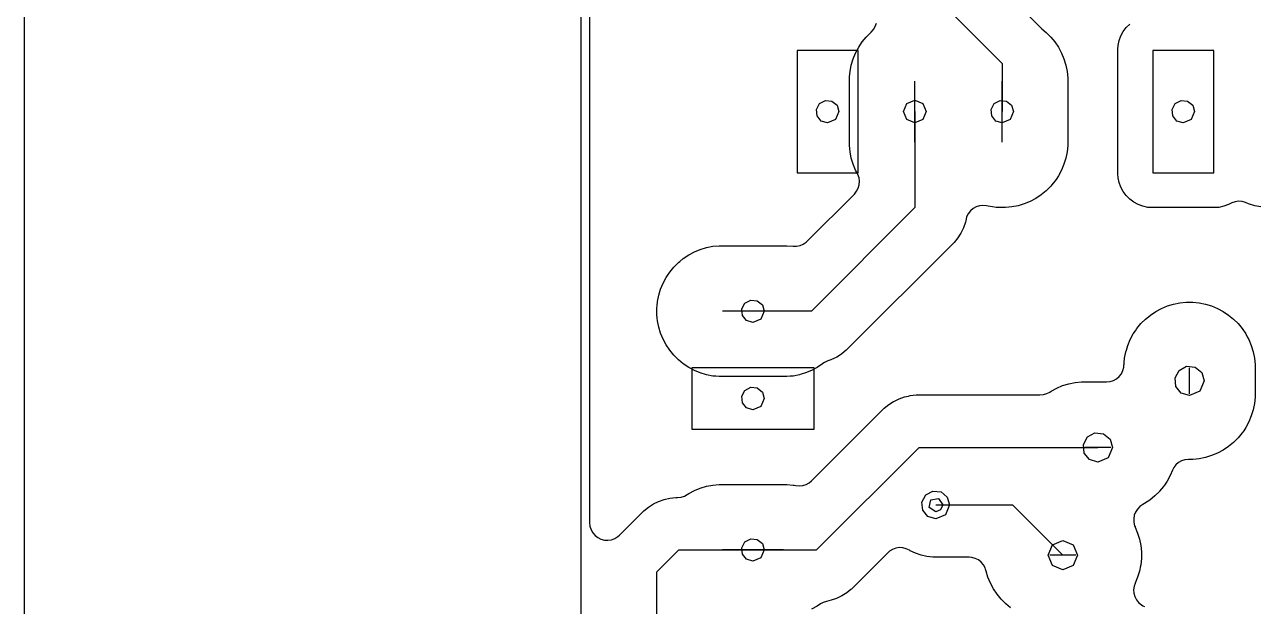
# Model space of a CAD drawing. Extents: x 0 to 215, y -1 to 279.
# Drawn here: x -0.5 to 70, y 187.5 to 220.8 of the extents above; entities that cross this region are included whole.
import ezdxf

# ---------------------------------------------------------------- set-up
doc = ezdxf.new("R2010")
doc.units = 0

msp = doc.modelspace()

# ---------------------------------------------------------------- linework, layer by layer
at = {"layer": 'Layer 1'}
for p, q in [((-0.486832, -0.52801), (-0.486832, 279.4)), ((31.3674, 235.227), (31.3674, 145.057)), ((31.8679, 233.7275), (31.8679, 192.2876)), ((46.2899, 232.0508), (57.7019, 220.6388)), ((44.2874, 229.81), (55.4974, 218.6)), ((48.1235, 220.5339), (48.2258, 220.7082)), ((48.2258, 220.7082), (48.2909, 220.8996)), ((57.7019, 220.6388), (57.7745, 220.573)), ((62.4302, 220.4243), (62.6017, 220.6534)), ((62.6017, 220.6534), (62.804, 220.8557)), ((47.4813, 219.8269), (47.7151, 220.1117)), ((47.7151, 220.1117), (47.9757, 220.3723)), ((47.9757, 220.3723), (47.9882, 220.3837)), ((47.9882, 220.3837), (48.1235, 220.5339)), ((57.7745, 220.573), (58.0191, 220.3723)), ((58.0191, 220.3723), (58.2797, 220.1117)), ((58.2797, 220.1117), (58.5135, 219.8269)), ((62.1322, 219.6254), (62.193, 219.905)), ((62.193, 219.905), (62.293, 220.1732)), ((62.193, 219.905), (62.193, 219.905)), ((62.293, 220.1732), (62.4302, 220.4243)), ((62.293, 220.1732), (62.293, 220.1732)), ((62.293, 220.1732), (62.293, 220.1732)), ((43.7474, 219.34), (43.7474, 212.34)), ((47.2474, 219.34), (43.7474, 219.34)), ((47.1029, 219.1955), (47.2766, 219.5205)), ((47.2474, 212.34), (47.2474, 219.34)), ((47.2766, 219.5205), (47.3467, 219.6254)), ((47.3467, 219.6254), (47.4813, 219.8269)), ((47.4813, 219.8269), (47.4813, 219.8269)), ((58.5135, 219.8269), (58.7182, 219.5205)), ((58.7182, 219.5205), (58.8919, 219.1955)), ((62.1169, 219.4114), (62.1322, 219.6254)), ((62.1169, 212.2686), (62.1169, 219.4114)), ((62.1322, 219.6254), (62.1322, 219.6254)), ((62.1322, 219.6254), (62.1322, 219.6254)), ((64.1174, 219.34), (64.1174, 212.34)), ((67.6174, 219.34), (64.1174, 219.34)), ((67.6174, 212.34), (67.6174, 219.34)), ((46.783, 218.141), (46.8549, 218.5024)), ((46.8549, 218.5024), (46.9619, 218.855)), ((46.8549, 218.5024), (46.8549, 218.5024)), ((46.8549, 218.5024), (46.8549, 218.5024)), ((46.8549, 218.5024), (46.8549, 218.5024)), ((46.9619, 218.855), (47.1029, 219.1955)), ((46.9619, 218.855), (46.9619, 218.855)), ((47.1029, 219.1955), (47.1029, 219.1955)), ((55.4974, 218.6), (55.4974, 215.84)), ((58.8919, 219.1955), (59.0329, 218.855)), ((59.0329, 218.855), (59.1399, 218.5024)), ((59.1399, 218.5024), (59.2118, 218.141)), ((46.7469, 217.7742), (46.754, 217.8468)), ((46.754, 217.8468), (46.783, 218.141)), ((59.2118, 218.141), (59.2479, 217.7742)), ((46.7469, 213.9058), (46.7469, 217.7742)), ((50.4974, 214.09), (50.4974, 217.59)), ((55.4974, 214.09), (55.4974, 217.59)), ((59.2479, 217.7742), (59.2479, 213.9058)), ((45.037781, 216.299618), (45.370591, 216.477509)), ((45.370591, 216.477509), (45.746144, 216.440521)), ((45.746144, 216.440521), (46.037855, 216.20112)), ((50.037781, 216.299618), (50.4974, 216.489999)), ((50.4974, 216.489999), (50.957019, 216.299618)), ((55.037781, 216.299618), (55.370591, 216.477509)), ((55.370591, 216.477509), (55.746144, 216.440521)), ((55.746144, 216.440521), (56.037855, 216.20112)), ((65.407782, 216.299618), (65.740592, 216.477509)), ((65.740592, 216.477509), (66.116145, 216.440521)), ((66.116145, 216.440521), (66.407856, 216.20112)), ((44.85989, 215.966808), (45.037781, 216.299618)), ((44.896878, 215.591255), (44.85989, 215.966808)), ((46.1474, 215.839999), (45.957019, 215.38038)), ((46.037855, 216.20112), (46.1474, 215.839999)), ((49.8474, 215.839999), (50.037781, 216.299618)), ((50.037781, 215.38038), (49.8474, 215.839999)), ((50.4974, 215.84), (50.4974, 210.34)), ((50.957019, 216.299618), (51.1474, 215.839999)), ((51.1474, 215.839999), (50.957019, 215.38038)), ((54.85989, 215.966808), (55.037781, 216.299618)), ((54.896878, 215.591255), (54.85989, 215.966808)), ((56.1474, 215.839999), (55.957019, 215.38038)), ((56.037855, 216.20112), (56.1474, 215.839999)), ((65.229891, 215.966808), (65.407782, 216.299618)), ((65.266879, 215.591255), (65.229891, 215.966808)), ((66.517401, 215.839999), (66.32702, 215.38038)), ((66.407856, 216.20112), (66.517401, 215.839999)), ((45.136279, 215.299544), (44.896878, 215.591255)), ((45.4974, 215.189999), (45.136279, 215.299544)), ((45.957019, 215.38038), (45.4974, 215.189999)), ((45.4974, 215.189999), (45.4974, 215.189999)), ((50.4974, 215.189999), (50.037781, 215.38038)), ((50.957019, 215.38038), (50.4974, 215.189999)), ((50.4974, 215.189999), (50.4974, 215.189999)), ((55.136279, 215.299544), (54.896878, 215.591255)), ((55.4974, 215.189999), (55.136279, 215.299544)), ((55.957019, 215.38038), (55.4974, 215.189999)), ((55.4974, 215.189999), (55.4974, 215.189999)), ((65.50628, 215.299544), (65.266879, 215.591255)), ((65.867401, 215.189999), (65.50628, 215.299544)), ((66.32702, 215.38038), (65.867401, 215.189999)), ((65.867401, 215.189999), (65.867401, 215.189999)), ((46.765, 213.7224), (46.7469, 213.9058)), ((46.783, 213.539), (46.765, 213.7224)), ((59.2479, 213.9058), (59.2118, 213.539)), ((46.8549, 213.1776), (46.783, 213.539)), ((46.9619, 212.825), (46.8549, 213.1776)), ((46.8549, 213.1776), (46.8549, 213.1776)), ((59.1399, 213.1776), (59.0329, 212.825)), ((59.2118, 213.539), (59.1399, 213.1776)), ((43.7474, 212.34), (47.2474, 212.34)), ((47.1029, 212.4845), (46.9619, 212.825)), ((46.9619, 212.825), (46.9619, 212.825)), ((47.205, 212.2936), (47.1029, 212.4845)), ((47.2317, 212.2398), (47.205, 212.2936)), ((47.2971, 212.0485), (47.2317, 212.2398)), ((58.7182, 212.1595), (58.58, 211.9527)), ((58.8919, 212.4845), (58.7182, 212.1595)), ((59.0329, 212.825), (58.8919, 212.4845)), ((58.8919, 212.4845), (58.8919, 212.4845)), ((58.8919, 212.4845), (58.8919, 212.4845)), ((62.1322, 212.0546), (62.1169, 212.2686)), ((64.1174, 212.34), (67.6174, 212.34)), ((47.1581, 211.2729), (47.2516, 211.4521)), ((47.2516, 211.4521), (47.3072, 211.6464)), ((47.3226, 211.848), (47.2971, 212.0485)), ((47.3072, 211.6464), (47.3226, 211.848)), ((58.2797, 211.5683), (58.0191, 211.3077)), ((58.3387, 211.6402), (58.2797, 211.5683)), ((58.5135, 211.8531), (58.3387, 211.6402)), ((58.58, 211.9527), (58.5135, 211.8531)), ((62.1335, 212.0485), (62.1322, 212.0546)), ((62.193, 211.775), (62.1335, 212.0485)), ((62.293, 211.5068), (62.193, 211.775)), ((62.193, 211.775), (62.193, 211.775)), ((62.4302, 211.2557), (62.293, 211.5068)), ((62.293, 211.5068), (62.293, 211.5068)), ((44.3264, 208.4123), (47.0303, 211.1163)), ((47.0303, 211.1163), (47.1581, 211.2729)), ((57.4279, 210.8692), (57.1029, 210.6955)), ((57.7343, 211.0739), (57.4279, 210.8692)), ((57.4279, 210.8692), (57.4279, 210.8692)), ((57.4279, 210.8692), (57.4279, 210.8692)), ((57.4279, 210.8692), (57.4279, 210.8692)), ((58.0191, 211.3077), (57.7343, 211.0739)), ((57.7343, 211.0739), (57.7343, 211.0739)), ((62.6017, 211.0266), (62.4302, 211.2557)), ((62.4302, 211.2557), (62.4302, 211.2557)), ((62.804, 210.8243), (62.6017, 211.0266)), ((63.0331, 210.6528), (62.804, 210.8243)), ((50.4974, 210.34), (44.5674, 204.41)), ((53.6718, 210.1494), (53.5491, 209.9888)), ((53.8243, 210.282), (53.6718, 210.1494)), ((54.0004, 210.3812), (53.8243, 210.282)), ((54.1929, 210.443), (54.0004, 210.3812)), ((54.3939, 210.4647), (54.1929, 210.443)), ((54.5951, 210.4455), (54.3939, 210.4647)), ((54.6914, 210.4264), (54.5951, 210.4455)), ((54.9464, 210.3756), (54.6914, 210.4264)), ((55.1578, 210.3548), (54.9464, 210.3756)), ((55.3131, 210.3395), (55.1578, 210.3548)), ((55.6817, 210.3395), (55.3131, 210.3395)), ((55.8817, 210.3592), (55.6817, 210.3395)), ((56.0484, 210.3756), (55.8817, 210.3592)), ((56.4098, 210.4475), (56.0484, 210.3756)), ((56.4664, 210.4647), (56.4098, 210.4475)), ((56.4098, 210.4475), (56.4098, 210.4475)), ((56.4098, 210.4475), (56.4098, 210.4475)), ((56.7624, 210.5545), (56.4664, 210.4647)), ((57.1029, 210.6955), (56.7624, 210.5545)), ((57.1029, 210.6955), (57.1029, 210.6955)), ((63.2842, 210.5156), (63.0331, 210.6528)), ((63.0331, 210.6528), (63.0331, 210.6528)), ((63.5524, 210.4156), (63.2842, 210.5156)), ((63.2842, 210.5156), (63.2842, 210.5156)), ((63.832, 210.3548), (63.5524, 210.4156)), ((63.5524, 210.4156), (63.5524, 210.4156)), ((64.0031, 210.3426), (63.832, 210.3548)), ((63.832, 210.3548), (63.832, 210.3548)), ((63.832, 210.3548), (63.832, 210.3548)), ((64.0459, 210.3395), (64.0031, 210.3426)), ((64.046, 210.3395), (64.0459, 210.3395)), ((67.6888, 210.3395), (64.046, 210.3395)), ((67.7103, 210.341), (67.6888, 210.3395)), ((67.6888, 210.3395), (67.6888, 210.3395)), ((67.9028, 210.3548), (67.7103, 210.341)), ((68.1824, 210.4156), (67.9028, 210.3548)), ((67.9028, 210.3548), (67.9028, 210.3548)), ((67.9028, 210.3548), (67.9028, 210.3548)), ((68.4506, 210.5156), (68.1824, 210.4156)), ((68.1824, 210.4156), (68.1824, 210.4156)), ((68.5684, 210.58), (68.4506, 210.5156)), ((68.4506, 210.5156), (68.4506, 210.5156)), ((68.6416, 210.6161), (68.5684, 210.58)), ((68.8337, 210.6791), (68.6416, 210.6161)), ((69.0345, 210.7021), (68.8337, 210.6791)), ((69.2358, 210.6842), (69.0345, 210.7021)), ((69.4294, 210.6261), (69.2358, 210.6842)), ((69.6024, 210.5545), (69.4294, 210.6261)), ((69.955, 210.4475), (69.6024, 210.5545)), ((69.6024, 210.5545), (69.6024, 210.5545)), ((70.3164, 210.3756), (69.955, 210.4475)), ((69.955, 210.4475), (69.955, 210.4475)), ((69.955, 210.4475), (69.955, 210.4475)), ((69.955, 210.4475), (69.955, 210.4475)), ((69.955, 210.4475), (69.955, 210.4475)), ((53.3852, 209.508), (53.2739, 209.1899)), ((53.4262, 209.688), (53.3852, 209.508)), ((53.4612, 209.8067), (53.4262, 209.688)), ((53.5491, 209.9888), (53.4612, 209.8067)), ((53.0913, 208.8285), (52.9484, 208.601)), ((53.1276, 208.8863), (53.0913, 208.8285)), ((53.0913, 208.8285), (53.0913, 208.8285)), ((53.0913, 208.8285), (53.0913, 208.8285)), ((53.2739, 209.1899), (53.1276, 208.8863)), ((53.1276, 208.8863), (53.1276, 208.8863)), ((53.1276, 208.8863), (53.1276, 208.8863)), ((53.1276, 208.8863), (53.1276, 208.8863)), ((37.8669, 207.8045), (38.2074, 207.9455)), ((38.2074, 207.9455), (38.56, 208.0525)), ((38.56, 208.0525), (38.9214, 208.1244)), ((38.56, 208.0525), (38.56, 208.0525)), ((38.56, 208.0525), (38.56, 208.0525)), ((38.9214, 208.1244), (39.2881, 208.1605)), ((38.9214, 208.1244), (38.9214, 208.1244)), ((38.9214, 208.1244), (38.9214, 208.1244)), ((39.2881, 208.1605), (39.2882, 208.1605)), ((39.2882, 208.1605), (43.1566, 208.1605)), ((43.1566, 208.1605), (43.1566, 208.1605)), ((43.1566, 208.1605), (43.522, 208.1245)), ((43.522, 208.1245), (43.7242, 208.1252)), ((43.7242, 208.1252), (43.922, 208.1665)), ((43.922, 208.1665), (44.1075, 208.2468)), ((44.1075, 208.2468), (44.2731, 208.3628)), ((44.2731, 208.3628), (44.3264, 208.4123)), ((52.7382, 208.3375), (46.5699, 202.1692)), ((52.9483, 208.601), (52.7382, 208.3375)), ((52.9484, 208.601), (52.9483, 208.601)), ((36.9507, 207.1923), (37.033, 207.2598)), ((37.033, 207.2598), (37.2355, 207.4261)), ((37.2355, 207.4261), (37.5419, 207.6308)), ((37.5419, 207.6308), (37.8669, 207.8045)), ((37.5419, 207.6308), (37.5419, 207.6308)), ((37.5419, 207.6308), (37.5419, 207.6308)), ((37.8669, 207.8045), (37.8669, 207.8045)), ((37.8669, 207.8045), (37.8669, 207.8045)), ((36.3282, 206.455), (36.4563, 206.6469)), ((36.4563, 206.6469), (36.6901, 206.9317)), ((36.4563, 206.6469), (36.4563, 206.6469)), ((36.6901, 206.9317), (36.9507, 207.1923)), ((35.9369, 205.675), (36.0779, 206.0155)), ((36.0779, 206.0155), (36.2516, 206.3405)), ((36.0779, 206.0155), (36.0779, 206.0155)), ((36.2516, 206.3405), (36.3282, 206.455)), ((35.758, 204.961), (35.8299, 205.3224)), ((35.8299, 205.3224), (35.9369, 205.675)), ((35.8299, 205.3224), (35.8299, 205.3224)), ((35.8299, 205.3224), (35.8299, 205.3224)), ((35.8299, 205.3224), (35.8299, 205.3224)), ((35.9369, 205.675), (35.9369, 205.675)), ((35.7219, 204.5942), (35.7332, 204.7085)), ((35.7219, 204.2257), (35.7219, 204.5942)), ((35.7332, 204.7085), (35.758, 204.961)), ((42.9724, 204.41), (39.4724, 204.41)), ((40.58489, 204.536807), (40.762781, 204.869617)), ((40.621878, 204.161254), (40.58489, 204.536807)), ((40.762781, 204.869617), (41.095591, 205.047508)), ((41.095591, 205.047508), (41.471144, 205.01052)), ((44.5674, 204.41), (41.2224, 204.41)), ((41.471144, 205.01052), (41.762855, 204.771119)), ((41.8724, 204.409998), (41.682019, 203.950379)), ((41.762855, 204.771119), (41.8724, 204.409998)), ((64.2923, 204.3938), (64.6173, 204.5675)), ((64.6173, 204.5675), (64.9578, 204.7085)), ((64.6173, 204.5675), (64.6173, 204.5675)), ((64.6173, 204.5675), (64.6173, 204.5675)), ((64.9578, 204.7085), (65.3104, 204.8155)), ((65.3104, 204.8155), (65.6718, 204.8874)), ((65.3104, 204.8155), (65.3104, 204.8155)), ((65.3104, 204.8155), (65.3104, 204.8155)), ((65.6718, 204.8874), (66.0385, 204.9235)), ((65.6718, 204.8874), (65.6718, 204.8874)), ((65.6718, 204.8874), (65.6718, 204.8874)), ((66.0385, 204.9235), (66.0386, 204.9235)), ((66.0386, 204.9235), (66.407, 204.9235)), ((66.407, 204.9235), (66.407, 204.9235)), ((66.407, 204.9235), (66.7738, 204.8874)), ((66.7738, 204.8874), (67.1352, 204.8155)), ((67.1352, 204.8155), (67.4878, 204.7085)), ((67.4878, 204.7085), (67.8283, 204.5675)), ((67.8283, 204.5675), (67.8283, 204.5675)), ((67.8283, 204.5675), (67.8283, 204.5675)), ((67.8283, 204.5675), (68.1533, 204.3938)), ((35.7439, 204.0022), (35.7219, 204.2257)), ((35.758, 203.859), (35.7439, 204.0022)), ((35.8299, 203.4976), (35.758, 203.859)), ((40.861279, 203.869543), (40.621878, 204.161254)), ((41.2224, 203.759998), (40.861279, 203.869543)), ((41.682019, 203.950379), (41.2224, 203.759998)), ((41.2224, 203.759998), (41.2224, 203.759998)), ((63.2067, 203.4099), (63.4405, 203.6947)), ((63.4405, 203.6947), (63.7011, 203.9553)), ((63.7011, 203.9553), (63.7732, 204.0145)), ((63.7732, 204.0145), (63.9859, 204.1891)), ((63.9859, 204.1891), (64.2923, 204.3938)), ((64.2923, 204.3938), (64.2923, 204.3938)), ((64.2923, 204.3938), (64.2923, 204.3938)), ((68.1533, 204.3938), (68.1533, 204.3938)), ((68.1533, 204.3938), (68.1533, 204.3938)), ((68.1533, 204.3938), (68.4597, 204.1891)), ((68.4597, 204.1891), (68.7445, 203.9553)), ((68.7445, 203.9553), (69.0051, 203.6947)), ((69.0051, 203.6947), (69.2389, 203.4099)), ((35.9369, 203.145), (35.8299, 203.4976)), ((35.8299, 203.4976), (35.8299, 203.4976)), ((36.0779, 202.8045), (35.9369, 203.145)), ((35.9369, 203.145), (35.9369, 203.145)), ((62.8283, 202.7785), (63.002, 203.1035)), ((63.002, 203.1035), (63.1207, 203.2811)), ((63.1207, 203.2811), (63.2067, 203.4099)), ((63.2067, 203.4099), (63.2067, 203.4099)), ((69.2389, 203.4099), (69.4436, 203.1035)), ((69.4436, 203.1035), (69.5325, 202.9371)), ((36.2516, 202.4795), (36.0779, 202.8045)), ((36.0779, 202.8045), (36.0779, 202.8045)), ((36.4563, 202.1731), (36.2516, 202.4795)), ((62.6069, 202.1731), (62.6873, 202.438)), ((62.6873, 202.438), (62.8283, 202.7785)), ((62.6873, 202.438), (62.6873, 202.438)), ((62.8283, 202.7785), (62.8283, 202.7785)), ((69.5325, 202.9371), (69.6173, 202.7785)), ((69.6173, 202.7785), (69.6173, 202.7785)), ((69.6173, 202.7785), (69.6173, 202.7785)), ((69.6173, 202.7785), (69.7583, 202.438)), ((69.7583, 202.438), (69.8653, 202.0854)), ((36.6901, 201.8883), (36.4563, 202.1731)), ((36.4563, 202.1731), (36.4563, 202.1731)), ((36.9507, 201.6277), (36.6901, 201.8883)), ((37.2355, 201.3939), (36.9507, 201.6277)), ((45.6745, 201.6185), (45.5075, 201.5601)), ((45.7175, 201.6335), (45.6745, 201.6185)), ((45.8542, 201.6994), (45.7175, 201.6335)), ((46.0211, 201.7798), (45.8542, 201.6994)), ((46.3008, 201.9555), (46.0211, 201.7798)), ((46.3064, 201.9591), (46.3008, 201.9555)), ((46.5699, 202.1692), (46.3064, 201.9591)), ((62.4838, 201.4743), (62.5084, 201.724)), ((62.5084, 201.724), (62.5803, 202.0854)), ((62.5803, 202.0854), (62.6069, 202.1731)), ((62.5803, 202.0854), (62.5803, 202.0854)), ((62.5803, 202.0854), (62.5803, 202.0854)), ((69.8653, 202.0854), (69.9372, 201.724)), ((69.9372, 201.724), (69.9733, 201.3572)), ((37.5419, 201.1892), (37.2355, 201.3939)), ((37.2355, 201.3939), (37.2355, 201.3939)), ((37.8669, 201.0155), (37.5419, 201.1892)), ((44.7224, 201.16), (37.7224, 201.16)), ((37.7224, 201.16), (37.7224, 197.66)), ((38.2074, 200.8745), (37.8669, 201.0155)), ((37.8669, 201.0155), (37.8669, 201.0155)), ((38.56, 200.7675), (38.2074, 200.8745)), ((38.2074, 200.8745), (38.2074, 200.8745)), ((44.2374, 200.8745), (43.9785, 200.7959)), ((44.5779, 201.0155), (44.2374, 200.8745)), ((44.9029, 201.1892), (44.5779, 201.0155)), ((44.5779, 201.0155), (44.5779, 201.0155)), ((44.7224, 197.66), (44.7224, 201.16)), ((45.2093, 201.3939), (44.9029, 201.1892)), ((44.9029, 201.1892), (44.9029, 201.1892)), ((44.9029, 201.1892), (44.9029, 201.1892)), ((44.9029, 201.1892), (44.9029, 201.1892)), ((45.229, 201.4085), (45.2093, 201.3939)), ((45.2093, 201.3939), (45.2093, 201.3939)), ((45.2296, 201.4076), (45.229, 201.4085)), ((45.3244, 201.4743), (45.2296, 201.4076)), ((45.5075, 201.5601), (45.3244, 201.4743)), ((62.3211, 200.8298), (62.4101, 201.0112)), ((62.4101, 201.0112), (62.4608, 201.2069)), ((62.4608, 201.2069), (62.4704, 201.3328)), ((62.4704, 201.3328), (62.4711, 201.3327)), ((62.4711, 201.3327), (62.4723, 201.3572)), ((62.4723, 201.3572), (62.4838, 201.4743)), ((62.4723, 201.3572), (62.4723, 201.3572)), ((62.4723, 201.3572), (62.4723, 201.3572)), ((65.394037, 200.58785), (65.625296, 201.020504)), ((65.625296, 201.020504), (66.05795, 201.251763)), ((66.05795, 201.251763), (66.546169, 201.203677)), ((66.2228, 199.673), (66.2228, 201.173)), ((66.546169, 201.203677), (66.925393, 200.892456)), ((66.925393, 200.892456), (67.067801, 200.422999)), ((69.9733, 201.3572), (69.9733, 199.4887)), ((38.9214, 200.6956), (38.56, 200.7675)), ((38.56, 200.7675), (38.56, 200.7675)), ((38.56, 200.7675), (38.56, 200.7675)), ((38.56, 200.7675), (38.56, 200.7675)), ((38.56, 200.7675), (38.56, 200.7675)), ((39.1048, 200.6776), (38.9214, 200.6956)), ((39.2881, 200.6595), (39.1048, 200.6776)), ((43.1566, 200.6595), (39.2881, 200.6595)), ((43.3567, 200.6792), (43.1566, 200.6595)), ((43.5234, 200.6956), (43.3567, 200.6792)), ((43.8848, 200.7675), (43.5234, 200.6956)), ((43.9785, 200.7959), (43.8848, 200.7675)), ((43.8848, 200.7675), (43.8848, 200.7675)), ((43.8848, 200.7675), (43.8848, 200.7675)), ((58.9578, 200.1442), (59.3104, 200.2512)), ((59.3104, 200.2512), (59.6718, 200.3231)), ((59.3104, 200.2512), (59.3104, 200.2512)), ((59.3104, 200.2512), (59.3104, 200.2512)), ((59.6718, 200.3231), (60.0385, 200.3592)), ((59.6718, 200.3231), (59.6718, 200.3231)), ((59.6718, 200.3231), (59.6718, 200.3231)), ((60.0385, 200.3592), (60.0386, 200.3592)), ((60.0386, 200.3592), (61.4733, 200.3592)), ((61.4733, 200.3592), (61.6744, 200.3796)), ((61.6744, 200.3796), (61.8673, 200.4402)), ((61.8673, 200.4402), (62.044, 200.5383)), ((62.044, 200.5383), (62.1974, 200.6699)), ((62.1974, 200.6699), (62.3211, 200.8298)), ((65.442123, 200.099631), (65.394037, 200.58785)), ((67.067801, 200.422999), (66.820306, 199.825494)), ((40.58489, 199.536807), (40.762781, 199.869617)), ((40.621878, 199.161254), (40.58489, 199.536807)), ((40.762781, 199.869617), (41.095591, 200.047508)), ((41.095591, 200.047508), (41.471144, 200.01052)), ((41.471144, 200.01052), (41.762855, 199.771119)), ((41.762855, 199.771119), (41.8724, 199.409998)), ((49.5864, 199.3852), (49.9045, 199.4965)), ((49.9045, 199.4965), (50.1223, 199.5462)), ((50.1223, 199.5462), (50.2331, 199.5715)), ((50.2331, 199.5715), (50.568, 199.6092)), ((50.568, 199.6092), (50.568, 199.6092)), ((50.568, 199.6092), (57.6596, 199.6092)), ((57.6596, 199.6092), (57.8607, 199.6296)), ((57.8607, 199.6296), (58.0536, 199.6902)), ((58.0536, 199.6902), (58.2146, 199.7776)), ((58.2146, 199.7776), (58.2923, 199.8295)), ((58.2923, 199.8295), (58.6173, 200.0032)), ((58.2923, 199.8295), (58.2923, 199.8295)), ((58.6173, 200.0032), (58.9578, 200.1442)), ((58.6173, 200.0032), (58.6173, 200.0032)), ((58.6173, 200.0032), (58.6173, 200.0032)), ((65.753344, 199.720407), (65.442123, 200.099631)), ((66.222801, 199.577999), (65.753344, 199.720407)), ((66.820306, 199.825494), (66.222801, 199.577999)), ((66.222801, 199.577999), (66.222801, 199.577999)), ((69.9733, 199.4887), (69.9372, 199.122)), ((40.861279, 198.869543), (40.621878, 199.161254)), ((41.2224, 198.759998), (40.861279, 198.869543)), ((41.682019, 198.950379), (41.2224, 198.759998)), ((41.2224, 198.759998), (41.2224, 198.759998)), ((41.8724, 199.409998), (41.682019, 198.950379)), ((48.4956, 198.6112), (48.7339, 198.8495)), ((48.7339, 198.8495), (48.9974, 199.0596)), ((48.9974, 199.0596), (49.2669, 199.229)), ((48.9974, 199.0596), (48.9974, 199.0596)), ((49.2669, 199.229), (49.2828, 199.2389)), ((49.2828, 199.2389), (49.5864, 199.3852)), ((69.8653, 198.7606), (69.7583, 198.408)), ((69.9372, 199.122), (69.8653, 198.7606)), ((69.8653, 198.7606), (69.8653, 198.7606)), ((69.8653, 198.7606), (69.8653, 198.7606)), ((69.9372, 199.122), (69.9372, 199.122)), ((44.5786, 194.6942), (48.4761, 198.5917)), ((48.4761, 198.5917), (48.4956, 198.6112)), ((48.4761, 198.5917), (48.4761, 198.5917)), ((69.6173, 198.0675), (69.4436, 197.7425)), ((69.7583, 198.408), (69.6173, 198.0675)), ((69.6173, 198.0675), (69.6173, 198.0675)), ((69.6173, 198.0675), (69.6173, 198.0675)), ((37.7224, 197.66), (44.7224, 197.66)), ((60.375294, 197.206203), (60.807948, 197.437462)), ((60.807948, 197.437462), (61.296167, 197.389376)), ((61.296167, 197.389376), (61.675391, 197.078155)), ((69.2389, 197.4361), (69.0051, 197.1513)), ((69.325, 197.565), (69.2389, 197.4361)), ((69.4436, 197.7425), (69.325, 197.565)), ((60.144035, 196.773549), (60.375294, 197.206203)), ((60.192121, 196.28533), (60.144035, 196.773549)), ((61.675391, 197.078155), (61.817799, 196.608698)), ((68.4597, 196.6569), (68.1533, 196.4522)), ((68.4609, 196.658), (68.4597, 196.6569)), ((68.7445, 196.8907), (68.4609, 196.658)), ((69.0051, 197.1513), (68.7445, 196.8907)), ((68.7445, 196.8907), (68.7445, 196.8907)), ((44.8648, 190.737), (50.7365, 196.6087)), ((50.7365, 196.6087), (60.9728, 196.6087)), ((60.503342, 195.906106), (60.192121, 196.28533)), ((61.7228, 196.6087), (60.2228, 196.6087)), ((61.570304, 196.011193), (60.972799, 195.763698)), ((61.817799, 196.608698), (61.570304, 196.011193)), ((66.6071, 195.9422), (66.407, 195.9225)), ((66.7738, 195.9586), (66.6071, 195.9422)), ((67.1352, 196.0305), (66.7738, 195.9586)), ((67.3012, 196.0809), (67.1352, 196.0305)), ((67.1352, 196.0305), (67.1352, 196.0305)), ((67.1352, 196.0305), (67.1352, 196.0305)), ((67.4878, 196.1375), (67.3012, 196.0809)), ((67.8283, 196.2785), (67.4878, 196.1375)), ((68.1533, 196.4522), (67.8283, 196.2785)), ((67.8283, 196.2785), (67.8283, 196.2785)), ((68.1533, 196.4522), (68.1533, 196.4522)), ((68.1533, 196.4522), (68.1533, 196.4522)), ((68.1533, 196.4522), (68.1533, 196.4522)), ((60.972799, 195.763698), (60.503342, 195.906106)), ((60.972799, 195.763698), (60.972799, 195.763698)), ((65.2426, 195.3058), (65.1173, 195.0032)), ((65.3178, 195.4519), (65.2426, 195.3058)), ((65.4415, 195.6118), (65.3178, 195.4519)), ((65.5949, 195.7434), (65.4415, 195.6118)), ((65.7716, 195.8415), (65.5949, 195.7434)), ((65.9645, 195.902), (65.7716, 195.8415)), ((66.1656, 195.9225), (65.9645, 195.902)), ((66.407, 195.9225), (66.1656, 195.9225)), ((44.2719, 194.485), (44.4481, 194.5843)), ((44.4481, 194.5843), (44.5786, 194.6942)), ((64.9436, 194.6782), (64.792, 194.4514)), ((65.1173, 195.0032), (64.9436, 194.6782)), ((65.1173, 195.0032), (65.1173, 195.0032)), ((37.3032, 193.8185), (37.4642, 193.9059)), ((37.4642, 193.9059), (37.5419, 193.9578)), ((37.5419, 193.9578), (37.8669, 194.1315)), ((37.5419, 193.9578), (37.5419, 193.9578)), ((37.8669, 194.1315), (38.2074, 194.2725)), ((37.8669, 194.1315), (37.8669, 194.1315)), ((37.8669, 194.1315), (37.8669, 194.1315)), ((38.2074, 194.2725), (38.56, 194.3795)), ((38.56, 194.3795), (38.9214, 194.4514)), ((38.56, 194.3795), (38.56, 194.3795)), ((38.56, 194.3795), (38.56, 194.3795)), ((38.9214, 194.4514), (39.2881, 194.4875)), ((38.9214, 194.4514), (38.9214, 194.4514)), ((38.9214, 194.4514), (38.9214, 194.4514)), ((39.2881, 194.4875), (39.2882, 194.4875)), ((39.2882, 194.4875), (43.1566, 194.4875)), ((43.1566, 194.4875), (43.1566, 194.4875)), ((43.1566, 194.4875), (43.5234, 194.4514)), ((43.5234, 194.4514), (43.5234, 194.4514)), ((43.5234, 194.4514), (43.5234, 194.4514)), ((43.5234, 194.4514), (43.5779, 194.4405)), ((43.5779, 194.4405), (43.6773, 194.4208)), ((43.6773, 194.4208), (43.8785, 194.4016)), ((43.8785, 194.4016), (44.0795, 194.4233)), ((44.0795, 194.4233), (44.2719, 194.485)), ((50.902771, 193.473072), (51.121714, 193.882685)), ((51.121714, 193.882685), (51.531327, 194.101628)), ((51.531327, 194.101628), (51.993546, 194.056104)), ((51.993546, 194.056104), (52.352575, 193.761456)), ((64.2445, 193.8264), (63.9597, 193.5926)), ((64.5051, 194.087), (64.2445, 193.8264)), ((64.5101, 194.0931), (64.5051, 194.087)), ((64.7389, 194.3718), (64.5101, 194.0931)), ((64.792, 194.4514), (64.7389, 194.3718)), ((34.9699, 192.9778), (35.2334, 193.1879)), ((35.2334, 193.1879), (35.5187, 193.3672)), ((35.5187, 193.3672), (35.8223, 193.5135)), ((35.8223, 193.5135), (36.1404, 193.6248)), ((36.1404, 193.6248), (36.469, 193.6998)), ((36.469, 193.6998), (36.8039, 193.7375)), ((36.8039, 193.7375), (36.8039, 193.7375)), ((36.8039, 193.7375), (36.9092, 193.7375)), ((36.9092, 193.7375), (37.1103, 193.7579)), ((37.1103, 193.7579), (37.3032, 193.8185)), ((50.948295, 193.010853), (50.902771, 193.473072)), ((51.317847, 193.163927), (51.404556, 193.599843)), ((51.687399, 192.917), (51.317847, 193.163927)), ((51.404556, 193.599843), (51.840472, 193.686552)), ((51.6874, 193.317), (56.0874, 193.317)), ((51.840472, 193.686552), (52.087399, 193.317)), ((52.087399, 193.317), (51.970242, 193.034157)), ((52.487399, 193.317), (52.253084, 192.751315)), ((52.352575, 193.761456), (52.487399, 193.317)), ((56.0874, 193.317), (58.9674, 190.437)), ((63.3843, 193.221), (63.2428, 193.0767)), ((63.552, 193.3338), (63.3843, 193.221)), ((63.6533, 193.3879), (63.552, 193.3338)), ((63.9597, 193.5926), (63.6533, 193.3879)), ((63.9597, 193.5926), (63.9597, 193.5926)), ((33.5733, 191.5812), (34.9699, 192.9778)), ((51.242943, 192.651824), (50.948295, 193.010853)), ((51.687399, 192.517), (51.242943, 192.651824)), ((51.970242, 193.034157), (51.687399, 192.917)), ((51.687399, 192.917), (51.687399, 192.917)), ((52.253084, 192.751315), (51.687399, 192.517)), ((51.687399, 192.517), (51.687399, 192.517)), ((63.0599, 192.7184), (63.0262, 192.5191)), ((63.0262, 192.5191), (63.0332, 192.3171)), ((63.1331, 192.9069), (63.0599, 192.7184)), ((63.2428, 193.0767), (63.1331, 192.9069)), ((31.8679, 192.2876), (31.8883, 192.0865)), ((31.8883, 192.0865), (31.9489, 191.8937)), ((31.9489, 191.8937), (32.047, 191.717)), ((32.047, 191.717), (32.1786, 191.5636)), ((63.0332, 192.3171), (63.0808, 192.1207)), ((63.0808, 192.1207), (63.1035, 192.0655)), ((63.1035, 192.0655), (63.1025, 192.0651)), ((63.1025, 192.0651), (63.1119, 192.0425)), ((63.1119, 192.0425), (63.2529, 191.702)), ((32.1786, 191.5636), (32.3385, 191.4399)), ((32.3385, 191.4399), (32.5199, 191.3508)), ((32.5199, 191.3508), (32.7156, 191.3002)), ((32.7156, 191.3002), (32.9175, 191.2899)), ((32.9175, 191.2899), (33.1173, 191.3205)), ((33.1173, 191.3205), (33.3069, 191.3907)), ((33.3069, 191.3907), (33.4784, 191.4977)), ((33.4784, 191.4977), (33.5733, 191.5812)), ((40.58489, 190.863811), (40.762781, 191.196621)), ((40.762781, 191.196621), (41.095591, 191.374512)), ((41.095591, 191.374512), (41.471144, 191.337524)), ((41.471144, 191.337524), (41.762855, 191.098123)), ((41.762855, 191.098123), (41.8724, 190.737002)), ((58.1224, 190.436999), (58.369895, 191.034504)), ((58.369895, 191.034504), (58.9674, 191.281999)), ((58.9674, 191.281999), (59.564905, 191.034504)), ((59.564905, 191.034504), (59.8124, 190.436999)), ((63.2529, 191.702), (63.3599, 191.3494)), ((63.3599, 191.3494), (63.4318, 190.988)), ((35.7224, 189.487), (36.9724, 190.737)), ((36.9724, 190.737), (41.2224, 190.737)), ((42.9724, 190.737), (39.4724, 190.737)), ((40.621878, 190.488258), (40.58489, 190.863811)), ((40.861279, 190.196547), (40.621878, 190.488258)), ((41.2224, 190.737), (44.8648, 190.737)), ((41.8724, 190.737002), (41.682019, 190.277383)), ((48.9483, 190.5772), (46.8673, 188.4962)), ((49.046, 190.6629), (48.9483, 190.5772)), ((49.218, 190.7692), (49.046, 190.6629)), ((49.4078, 190.8388), (49.218, 190.7692)), ((49.6077, 190.8686), (49.4078, 190.8388)), ((49.8095, 190.8577), (49.6077, 190.8686)), ((50.005, 190.8063), (49.8095, 190.8577)), ((50.1862, 190.7166), (50.005, 190.8063)), ((50.2337, 190.6868), (50.1862, 190.7166)), ((50.5374, 190.5405), (50.2337, 190.6868)), ((50.2337, 190.6868), (50.2337, 190.6868)), ((50.8554, 190.4292), (50.5374, 190.5405)), ((51.184, 190.3542), (50.8554, 190.4292)), ((50.8554, 190.4292), (50.8554, 190.4292)), ((50.8554, 190.4292), (50.8554, 190.4292)), ((50.8554, 190.4292), (50.8554, 190.4292)), ((51.5189, 190.3165), (51.184, 190.3542)), ((51.184, 190.3542), (51.184, 190.3542)), ((51.184, 190.3542), (51.184, 190.3542)), ((51.184, 190.3542), (51.184, 190.3542)), ((53.5975, 190.3165), (51.5189, 190.3165)), ((51.5189, 190.3165), (51.5189, 190.3165)), ((51.5189, 190.3165), (51.5189, 190.3165)), ((53.7551, 190.304), (53.5975, 190.3165)), ((53.9504, 190.2521), (53.7551, 190.304)), ((58.369895, 189.839494), (58.1224, 190.436999)), ((59.7174, 190.437), (58.2174, 190.437)), ((59.8124, 190.436999), (59.564905, 189.839494)), ((63.4318, 190.988), (63.4679, 190.6212)), ((63.4679, 190.6212), (63.4679, 190.2527)), ((41.2224, 190.087002), (40.861279, 190.196547)), ((41.682019, 190.277383), (41.2224, 190.087002)), ((41.2224, 190.087002), (41.2224, 190.087002)), ((54.1313, 190.1619), (53.9504, 190.2521)), ((54.2904, 190.0372), (54.1313, 190.1619)), ((54.4211, 189.883), (54.2904, 190.0372)), ((54.518, 189.7056), (54.4211, 189.883)), ((54.5665, 189.5478), (54.518, 189.7056)), ((58.9674, 189.591999), (58.369895, 189.839494)), ((59.564905, 189.839494), (58.9674, 189.591999)), ((63.4186, 189.8197), (63.3599, 189.5246)), ((63.4318, 189.886), (63.4186, 189.8197)), ((63.4679, 190.2527), (63.4318, 189.886)), ((35.7224, 176.262), (35.7224, 189.487)), ((54.5689, 189.5484), (54.5665, 189.5478)), ((54.5749, 189.5246), (54.5689, 189.5484)), ((54.6819, 189.172), (54.5749, 189.5246)), ((54.8229, 188.8315), (54.6819, 189.172)), ((54.6819, 189.172), (54.6819, 189.172)), ((58.9674, 189.591999), (58.9674, 189.591999)), ((63.2529, 189.172), (63.1119, 188.8315)), ((63.3599, 189.5246), (63.2529, 189.172)), ((63.3599, 189.5246), (63.3599, 189.5246)), ((63.3599, 189.5246), (63.3599, 189.5246)), ((46.6038, 188.2861), (46.3184, 188.1068)), ((46.8359, 188.4712), (46.6038, 188.2861)), ((46.8673, 188.4962), (46.8359, 188.4712)), ((46.8359, 188.4712), (46.8359, 188.4712)), ((54.9966, 188.5065), (54.8229, 188.8315)), ((54.8229, 188.8315), (54.8229, 188.8315)), ((55.2013, 188.2001), (54.9966, 188.5065)), ((55.4351, 187.9153), (55.2013, 188.2001)), ((55.2013, 188.2001), (55.2013, 188.2001)), ((63.0524, 188.6579), (63.0246, 188.4577)), ((63.0246, 188.4577), (63.0377, 188.256)), ((63.0377, 188.256), (63.0912, 188.061)), ((63.1054, 188.8076), (63.0524, 188.6579)), ((63.1119, 188.8315), (63.1025, 188.8089)), ((63.1025, 188.8089), (63.1054, 188.8076)), ((63.1119, 188.8315), (63.1119, 188.8315)), ((44.9029, 187.5162), (44.5779, 187.3425)), ((45.0948, 187.6445), (44.9029, 187.5162)), ((44.9029, 187.5162), (44.9029, 187.5162)), ((45.236, 187.7231), (45.0948, 187.6445)), ((45.4275, 187.7878), (45.236, 187.7231)), ((45.6967, 187.8492), (45.4275, 187.7878)), ((46.0148, 187.9605), (45.6967, 187.8492)), ((45.6967, 187.8492), (45.6967, 187.8492)), ((46.154, 188.0276), (46.0148, 187.9605)), ((46.0148, 187.9605), (46.0148, 187.9605)), ((46.0148, 187.9605), (46.0148, 187.9605)), ((46.3184, 188.1068), (46.154, 188.0276)), ((55.6957, 187.6547), (55.4351, 187.9153)), ((55.9805, 187.4209), (55.6957, 187.6547)), ((63.0912, 188.061), (63.1827, 187.8808)), ((63.1827, 187.8808), (63.3087, 187.7228)), ((63.3087, 187.7228), (63.464, 187.5933)), ((63.464, 187.5933), (63.552, 187.5402)), ((63.552, 187.5402), (63.6533, 187.4861))]:
    msp.add_line(p, q, dxfattribs=at)

doc.saveas('drawing.dxf')
